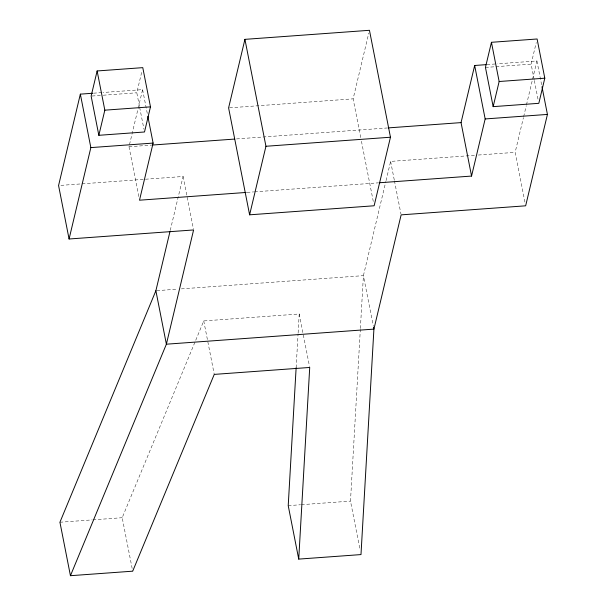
<?xml version="1.0" encoding="UTF-8"?>
<svg xmlns="http://www.w3.org/2000/svg" width="606" height="606" viewBox="0 0 606 606"><rect width="100%" height="100%" fill="white"/><g stroke="black" fill="none" stroke-linecap="round" stroke-linejoin="round"><path stroke-width="0.45" stroke-dasharray="3.03 2.27" d="M296.129 367.804L298.076 333.823M298.129 332.876L299.212 313.991L203.745 320.93L122.2 517.713L132.699 571.178M359.722 548.127L350.488 501.117L360.328 329.422M360.381 328.475L363.411 275.647L385.84 181.512M139.478 106.459L136.797 92.779L142.137 70.341M138.782 196.518L128.995 146.743L142.607 89.62L102.982 92.498M170.248 230.409L183.095 176.49L58.57 185.542M360.729 137.562L353.124 98.846L368.796 33.042M386.06 180.596L390.628 161.401L474.589 155.303M534.159 79.621L531.114 64.122L536.242 42.579M524.932 202.131L515.153 152.356L523.425 117.625M523.645 116.708L526.258 105.739M526.47 104.83L536.924 60.956L497.306 63.835M93.551 93.188L102.043 92.566M486.929 64.592L496.359 63.903M92.067 96.028L102.316 95.286M103.247 95.218L136.797 92.779M485.451 67.44L531.114 64.122M229.545 107.83L353.124 98.846M128.995 146.743L151.636 145.092M236.537 138.925L387.476 127.957M478.361 155.03L515.153 152.356M247.043 192.39L253.649 191.905M254.588 191.837L378.167 182.853M156.818 290.66L177.573 289.153M181.345 288.88L363.411 275.647L373.372 326.346M59.933 522.236L92.014 519.903M92.953 519.834L122.2 517.713M288.221 505.646L300.485 504.753M301.432 504.684L350.488 501.117M536.924 60.956L541.635 84.923M534.333 80.53L538.279 100.588M390.628 161.401L394.248 179.838M394.43 180.762L400.952 213.948M361.456 141.251L373.41 202.086M299.212 313.991L309.537 366.532M183.095 176.49L193.42 229.03M203.745 320.93L214.251 374.394M142.607 89.62L147.493 114.504M139.66 107.368L143.963 129.252"/><path stroke-width="0.91" d="M296.129 367.804L288.221 505.646L298.728 559.103L360.987 554.581L373.917 329.111L401.134 214.865L525.652 205.813L547.43 114.42L541.991 86.764M298.728 559.103L309.719 367.456L214.251 374.394L132.699 571.178L70.44 575.7L59.933 522.236L155.878 290.736L170.028 231.325M92.612 93.256L80.348 94.142L58.57 185.542L69.076 238.999L193.594 229.954L166.385 344.193L70.44 575.7M97.127 70.963L91.135 96.096L98.839 135.305L144.501 131.987L150.485 106.853L142.781 67.645L97.127 70.963L104.83 110.171L98.839 135.305M69.076 238.999L90.847 147.606L80.348 94.142M147.856 116.352L153.113 143.084L139.501 200.2L246.097 192.458M244.93 39.352L228.598 107.898L249.611 214.819L374.129 205.775L390.461 137.229L369.455 30.3L244.93 39.352L265.943 146.273L249.611 214.819M379.114 182.785L471.559 176.066L461.052 122.609L474.665 65.486L485.982 64.66M491.443 42.306L485.451 67.44L493.155 106.641L538.817 103.323L544.802 78.189L537.098 38.989L491.443 42.306L499.147 81.507L493.155 106.641M471.559 176.066L485.164 118.943L474.665 65.486M104.83 110.171L150.485 106.853M499.147 81.507L544.802 78.189M90.847 147.606L153.113 143.084M485.164 118.943L547.43 114.42M152.583 145.023L234.651 139.062M388.416 127.881L461.052 122.609M265.943 146.273L390.461 137.229M373.554 327.27L373.917 329.111L166.385 344.193L155.878 290.736"/></g></svg>
